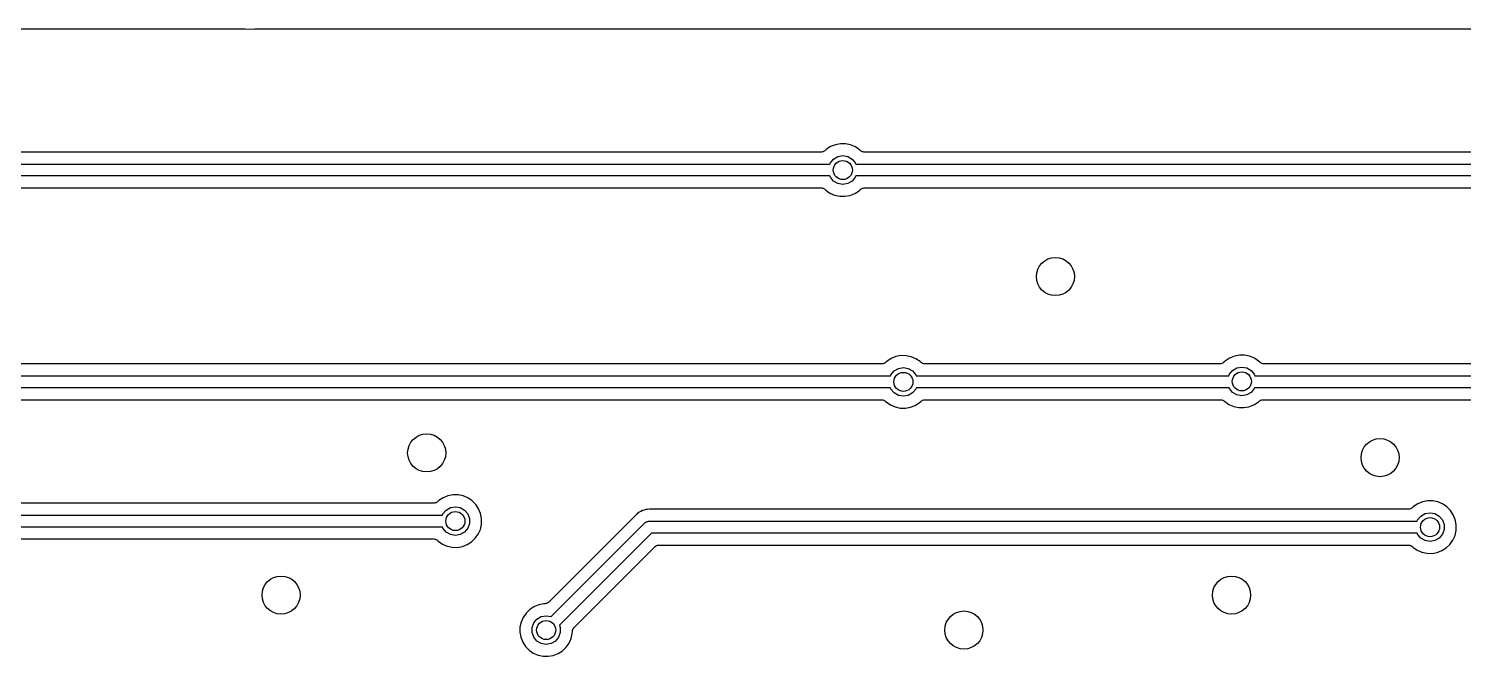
# Model space of a CAD drawing. Extents: x 70 to 229, y -105 to -40.
# Drawn here: x 126.05 to 156.15, y -85.77 to -72.6 of the extents above; entities that cross this region are included whole.
import ezdxf

# ---------------------------------------------------------------- set-up
doc = ezdxf.new("R2010")
doc.units = 0
doc.header["$MEASUREMENT"] = 0
doc.layers.add('BLACK', color=7, linetype='CONTINUOUS')

msp = doc.modelspace()

# ---------------------------------------------------------------- linework, layer by layer
at = {"layer": 'Black'}
for p, q in [((123.836, -72.6), (130.571, -72.6)), ((130.571, -72.6), (130.584, -72.6023)), ((130.584, -72.6023), (130.598, -72.6029)), ((130.598, -72.6029), (130.599, -72.6031)), ((130.599, -72.6031), (130.766, -72.6066)), ((130.766, -72.6066), (130.792, -72.6019)), ((130.792, -72.6019), (130.803, -72.6019)), ((130.803, -72.6019), (130.814, -72.6)), ((130.814, -72.6), (131.443, -72.6)), ((131.443, -72.6), (131.45, -72.6012)), ((131.45, -72.6012), (131.457, -72.6008)), ((131.457, -72.6008), (131.494, -72.605)), ((131.494, -72.605), (131.5, -72.605)), ((131.5, -72.605), (167.159, -72.605)), ((142.675, -75.19), (113.612, -75.19)), ((142.68, -75.1892), (142.675, -75.19)), ((142.684, -75.1896), (142.68, -75.1892)), ((142.701, -75.1854), (142.684, -75.1896)), ((142.718, -75.1825), (142.701, -75.1854)), ((142.722, -75.18), (142.718, -75.1825)), ((142.726, -75.1788), (142.722, -75.18)), ((142.74, -75.1692), (142.726, -75.1788)), ((142.755, -75.1608), (142.74, -75.1692)), ((142.758, -75.157), (142.755, -75.1608)), ((142.762, -75.1543), (142.758, -75.157)), ((142.783, -75.1343), (142.762, -75.1543)), ((142.873, -75.0752), (142.783, -75.1343)), ((142.973, -75.0348), (142.873, -75.0752)), ((143.079, -75.0146), (142.973, -75.0348)), ((143.187, -75.0154), (143.079, -75.0146)), ((143.292, -75.037), (143.187, -75.0154)), ((143.392, -75.0788), (143.292, -75.037)), ((143.481, -75.1392), (143.392, -75.0788)), ((143.495, -75.1531), (143.481, -75.1392)), ((143.5, -75.1564), (143.495, -75.1531)), ((143.503, -75.1608), (143.5, -75.1564)), ((143.517, -75.1688), (143.503, -75.1608)), ((143.531, -75.1781), (143.517, -75.1688)), ((143.536, -75.1796), (143.531, -75.1781)), ((143.541, -75.1825), (143.536, -75.1796)), ((143.557, -75.1853), (143.541, -75.1825)), ((143.572, -75.1895), (143.557, -75.1853)), ((143.578, -75.189), (143.572, -75.1895)), ((143.584, -75.19), (143.578, -75.189)), ((162.741, -75.19), (143.584, -75.19)), ((113.427, -75.44), (142.859, -75.44)), ((142.859, -75.44), (142.868, -75.4144)), ((142.868, -75.4144), (142.935, -75.3343)), ((142.935, -75.3343), (143.026, -75.282)), ((143.026, -75.282), (143.129, -75.2639)), ((143.129, -75.2639), (143.232, -75.282)), ((143.232, -75.282), (143.323, -75.3343)), ((143.323, -75.3343), (143.39, -75.4144)), ((143.39, -75.4144), (143.399, -75.44)), ((143.399, -75.44), (162.925, -75.44)), ((142.859, -75.69), (113.427, -75.69)), ((142.868, -75.7156), (142.859, -75.69)), ((142.935, -75.7957), (142.868, -75.7156)), ((143.026, -75.848), (142.935, -75.7957)), ((143.323, -75.7957), (143.232, -75.848)), ((143.39, -75.7156), (143.323, -75.7957)), ((143.399, -75.69), (143.39, -75.7156)), ((162.925, -75.69), (143.399, -75.69)), ((113.611, -75.94), (142.673, -75.94)), ((142.673, -75.94), (142.68, -75.9411)), ((142.68, -75.9411), (142.687, -75.9407)), ((142.687, -75.9407), (142.701, -75.9449)), ((142.701, -75.9449), (142.716, -75.9475)), ((142.716, -75.9475), (142.722, -75.9508)), ((142.722, -75.9508), (142.728, -75.9526)), ((142.728, -75.9526), (142.741, -75.9616)), ((142.741, -75.9616), (142.754, -75.9692)), ((142.754, -75.9692), (142.758, -75.9743)), ((142.758, -75.9743), (142.763, -75.9782)), ((142.763, -75.9782), (142.771, -75.9859)), ((142.771, -75.9859), (142.859, -76.0474)), ((142.859, -76.0474), (142.958, -76.0906)), ((142.958, -76.0906), (143.064, -76.1138)), ((143.129, -75.8661), (143.026, -75.848)), ((143.064, -76.1138), (143.171, -76.116)), ((143.232, -75.848), (143.129, -75.8661)), ((143.171, -76.116), (143.278, -76.0973)), ((143.278, -76.0973), (143.378, -76.0583)), ((143.378, -76.0583), (143.469, -76.0005)), ((143.469, -76.0005), (143.497, -75.9745)), ((143.497, -75.9745), (143.5, -75.9723)), ((143.5, -75.9723), (143.502, -75.9692)), ((143.502, -75.9692), (143.518, -75.9603)), ((143.518, -75.9603), (143.533, -75.9505)), ((143.533, -75.9505), (143.537, -75.9495)), ((143.537, -75.9495), (143.54, -75.9475)), ((143.54, -75.9475), (143.558, -75.9444)), ((143.558, -75.9444), (143.575, -75.9402)), ((143.575, -75.9402), (143.579, -75.9407)), ((143.579, -75.9407), (143.583, -75.94)), ((143.583, -75.94), (162.739, -75.94)), ((151.45, -79.4496), (151.344, -79.4698)), ((151.558, -79.4504), (151.45, -79.4496)), ((151.663, -79.472), (151.558, -79.4504)), ((143.945, -79.635), (114.865, -79.635)), ((143.95, -79.6342), (143.945, -79.635)), ((143.954, -79.6346), (143.95, -79.6342)), ((143.971, -79.6304), (143.954, -79.6346)), ((143.988, -79.6275), (143.971, -79.6304)), ((143.992, -79.625), (143.988, -79.6275)), ((143.996, -79.6238), (143.992, -79.625)), ((144.01, -79.6142), (143.996, -79.6238)), ((144.025, -79.6058), (144.01, -79.6142)), ((144.028, -79.602), (144.025, -79.6058)), ((144.032, -79.5993), (144.028, -79.602)), ((144.053, -79.5793), (144.032, -79.5993)), ((144.143, -79.5202), (144.053, -79.5793)), ((144.243, -79.4798), (144.143, -79.5202)), ((144.205, -79.7793), (144.296, -79.727)), ((144.349, -79.4596), (144.243, -79.4798)), ((144.296, -79.727), (144.399, -79.7089)), ((144.457, -79.4604), (144.349, -79.4596)), ((144.399, -79.7089), (144.502, -79.727)), ((144.562, -79.482), (144.457, -79.4604)), ((144.502, -79.727), (144.593, -79.7793)), ((144.662, -79.5238), (144.562, -79.482)), ((144.751, -79.5842), (144.662, -79.5238)), ((144.765, -79.5981), (144.751, -79.5842)), ((144.77, -79.6014), (144.765, -79.5981)), ((144.773, -79.6058), (144.77, -79.6014)), ((144.787, -79.6138), (144.773, -79.6058)), ((144.801, -79.6231), (144.787, -79.6138)), ((144.806, -79.6246), (144.801, -79.6231)), ((144.811, -79.6275), (144.806, -79.6246)), ((144.827, -79.6303), (144.811, -79.6275)), ((144.842, -79.6345), (144.827, -79.6303)), ((144.848, -79.634), (144.842, -79.6345)), ((144.854, -79.635), (144.848, -79.634)), ((151.036, -79.635), (144.854, -79.635)), ((151.04, -79.6342), (151.036, -79.635)), ((151.045, -79.6346), (151.04, -79.6342)), ((151.062, -79.6304), (151.045, -79.6346)), ((151.078, -79.6275), (151.062, -79.6304)), ((151.083, -79.625), (151.078, -79.6275)), ((151.087, -79.6238), (151.083, -79.625)), ((151.101, -79.6142), (151.087, -79.6238)), ((151.116, -79.6058), (151.101, -79.6142)), ((151.119, -79.602), (151.116, -79.6058)), ((151.123, -79.5993), (151.119, -79.602)), ((151.154, -79.5693), (151.123, -79.5993)), ((151.244, -79.5102), (151.154, -79.5693)), ((151.344, -79.4698), (151.244, -79.5102)), ((151.306, -79.7693), (151.397, -79.717)), ((151.397, -79.717), (151.5, -79.6989)), ((151.5, -79.6989), (151.603, -79.717)), ((151.603, -79.717), (151.694, -79.7693)), ((151.763, -79.5138), (151.663, -79.472)), ((151.852, -79.5742), (151.763, -79.5138)), ((151.876, -79.5981), (151.852, -79.5742)), ((151.881, -79.6014), (151.876, -79.5981)), ((151.884, -79.6058), (151.881, -79.6014)), ((151.898, -79.6138), (151.884, -79.6058)), ((151.912, -79.6231), (151.898, -79.6138)), ((151.917, -79.6246), (151.912, -79.6231)), ((151.922, -79.6275), (151.917, -79.6246)), ((151.938, -79.6303), (151.922, -79.6275)), ((151.953, -79.6345), (151.938, -79.6303)), ((151.959, -79.634), (151.953, -79.6345)), ((151.965, -79.635), (151.959, -79.634)), ((164.011, -79.635), (151.965, -79.635)), ((114.674, -79.885), (144.129, -79.885)), ((144.129, -79.885), (144.138, -79.8594)), ((144.138, -79.8594), (144.205, -79.7793)), ((144.593, -79.7793), (144.66, -79.8594)), ((144.66, -79.8594), (144.669, -79.885)), ((144.669, -79.885), (151.226, -79.885)), ((151.226, -79.885), (151.239, -79.8494)), ((151.239, -79.8494), (151.306, -79.7693)), ((151.694, -79.7693), (151.761, -79.8494)), ((151.761, -79.8494), (151.774, -79.885)), ((151.774, -79.885), (164.195, -79.885)), ((144.129, -80.135), (114.666, -80.135)), ((144.138, -80.1606), (144.129, -80.135)), ((144.205, -80.2407), (144.138, -80.1606)), ((144.296, -80.293), (144.205, -80.2407)), ((144.399, -80.3111), (144.296, -80.293)), ((144.502, -80.293), (144.399, -80.3111)), ((144.593, -80.2407), (144.502, -80.293)), ((144.66, -80.1606), (144.593, -80.2407)), ((144.669, -80.135), (144.66, -80.1606)), ((151.234, -80.135), (144.669, -80.135)), ((151.239, -80.1506), (151.234, -80.135)), ((151.306, -80.2307), (151.239, -80.1506)), ((151.397, -80.283), (151.306, -80.2307)), ((151.5, -80.3011), (151.397, -80.283)), ((151.603, -80.283), (151.5, -80.3011)), ((151.694, -80.2307), (151.603, -80.283)), ((151.761, -80.1506), (151.694, -80.2307)), ((151.766, -80.135), (151.761, -80.1506)), ((164.195, -80.135), (151.766, -80.135)), ((114.843, -80.385), (143.943, -80.385)), ((143.943, -80.385), (143.95, -80.3861)), ((143.95, -80.3861), (143.957, -80.3857)), ((143.957, -80.3857), (143.971, -80.3899)), ((143.971, -80.3899), (143.986, -80.3925)), ((143.986, -80.3925), (143.992, -80.3958)), ((143.992, -80.3958), (143.998, -80.3976)), ((143.998, -80.3976), (144.011, -80.4066)), ((144.011, -80.4066), (144.024, -80.4142)), ((144.024, -80.4142), (144.028, -80.4193)), ((144.028, -80.4193), (144.033, -80.4232)), ((144.033, -80.4232), (144.041, -80.4309)), ((144.041, -80.4309), (144.129, -80.4924)), ((144.129, -80.4924), (144.228, -80.5356)), ((144.228, -80.5356), (144.334, -80.5588)), ((144.334, -80.5588), (144.441, -80.561)), ((144.441, -80.561), (144.548, -80.5423)), ((144.548, -80.5423), (144.648, -80.5033)), ((144.648, -80.5033), (144.739, -80.4455)), ((144.739, -80.4455), (144.767, -80.4195)), ((144.767, -80.4195), (144.77, -80.4173)), ((144.77, -80.4173), (144.772, -80.4142)), ((144.772, -80.4142), (144.788, -80.4053)), ((144.788, -80.4053), (144.803, -80.3955)), ((144.803, -80.3955), (144.807, -80.3945)), ((144.807, -80.3945), (144.81, -80.3925)), ((144.81, -80.3925), (144.828, -80.3894)), ((144.828, -80.3894), (144.845, -80.3852)), ((144.845, -80.3852), (144.849, -80.3857)), ((144.849, -80.3857), (144.853, -80.385)), ((144.853, -80.385), (151.054, -80.385)), ((151.054, -80.385), (151.061, -80.3861)), ((151.061, -80.3861), (151.067, -80.3857)), ((151.067, -80.3857), (151.082, -80.3899)), ((151.082, -80.3899), (151.097, -80.3925)), ((151.097, -80.3925), (151.103, -80.3958)), ((151.103, -80.3958), (151.109, -80.3976)), ((151.109, -80.3976), (151.121, -80.4066)), ((151.121, -80.4066), (151.134, -80.4142)), ((151.134, -80.4142), (151.138, -80.4179)), ((151.138, -80.4179), (151.23, -80.4824)), ((151.23, -80.4824), (151.329, -80.5256)), ((151.329, -80.5256), (151.435, -80.5488)), ((151.435, -80.5488), (151.542, -80.551)), ((151.542, -80.551), (151.649, -80.5323)), ((151.649, -80.5323), (151.749, -80.4933)), ((151.749, -80.4933), (151.84, -80.4355)), ((151.84, -80.4355), (151.857, -80.4195)), ((151.857, -80.4195), (151.86, -80.4173)), ((151.86, -80.4173), (151.863, -80.4142)), ((151.863, -80.4142), (151.878, -80.4053)), ((151.878, -80.4053), (151.893, -80.3955)), ((151.893, -80.3955), (151.897, -80.3945)), ((151.897, -80.3945), (151.901, -80.3925)), ((151.901, -80.3925), (151.918, -80.3894)), ((151.918, -80.3894), (151.935, -80.3852)), ((151.935, -80.3852), (151.939, -80.3857)), ((151.939, -80.3857), (151.943, -80.385)), ((151.943, -80.385), (164.009, -80.385)), ((134.745, -82.4412), (134.655, -82.5003)), ((134.845, -82.4008), (134.745, -82.4412)), ((134.951, -82.3806), (134.845, -82.4008)), ((135.059, -82.3814), (134.951, -82.3806)), ((135.164, -82.403), (135.059, -82.3814)), ((135.264, -82.4448), (135.164, -82.403)), ((135.353, -82.5052), (135.264, -82.4448)), ((134.547, -82.556), (108.591, -82.556)), ((134.552, -82.5552), (134.547, -82.556)), ((134.556, -82.5556), (134.552, -82.5552)), ((134.573, -82.5514), (134.556, -82.5556)), ((134.59, -82.5485), (134.573, -82.5514)), ((134.594, -82.546), (134.59, -82.5485)), ((134.598, -82.5448), (134.594, -82.546)), ((134.612, -82.5352), (134.598, -82.5448)), ((134.627, -82.5268), (134.612, -82.5352)), ((134.63, -82.523), (134.627, -82.5268)), ((134.634, -82.5203), (134.63, -82.523)), ((134.655, -82.5003), (134.634, -82.5203)), ((134.74, -82.7804), (134.807, -82.7003)), ((134.807, -82.7003), (134.898, -82.648)), ((134.898, -82.648), (135.001, -82.6299)), ((135.001, -82.6299), (135.104, -82.648)), ((135.104, -82.648), (135.195, -82.7003)), ((135.195, -82.7003), (135.262, -82.7804)), ((135.429, -82.5817), (135.353, -82.5052)), ((135.489, -82.6715), (135.429, -82.5817)), ((135.53, -82.7713), (135.489, -82.6715)), ((138.859, -82.7449), (138.831, -82.7676)), ((138.891, -82.7284), (138.859, -82.7449)), ((138.892, -82.728), (138.891, -82.7284)), ((138.924, -82.7109), (138.892, -82.7278)), ((138.892, -82.7278), (138.892, -82.728)), ((138.959, -82.7009), (138.924, -82.7109)), ((138.96, -82.7005), (138.959, -82.7006)), ((138.959, -82.7006), (138.959, -82.7009)), ((138.994, -82.6902), (138.96, -82.7005)), ((139.03, -82.687), (138.994, -82.6902)), ((139.031, -82.6869), (139.03, -82.687)), ((139.071, -82.683), (139.031, -82.6869)), ((139.031, -82.6869), (139.031, -82.6869)), ((154.994, -82.683), (139.071, -82.683)), ((154.999, -82.6822), (154.994, -82.683)), ((155.003, -82.6826), (154.999, -82.6822)), ((155.02, -82.6784), (155.003, -82.6826)), ((155.037, -82.6755), (155.02, -82.6784)), ((155.041, -82.673), (155.037, -82.6755)), ((155.045, -82.6718), (155.041, -82.673)), ((155.059, -82.6622), (155.045, -82.6718)), ((155.074, -82.6538), (155.059, -82.6622)), ((155.077, -82.65), (155.074, -82.6538)), ((155.081, -82.6473), (155.077, -82.65)), ((155.102, -82.6273), (155.081, -82.6473)), ((155.192, -82.5682), (155.102, -82.6273)), ((155.292, -82.5278), (155.192, -82.5682)), ((155.398, -82.5076), (155.292, -82.5278)), ((155.345, -82.775), (155.448, -82.7569)), ((155.506, -82.5084), (155.398, -82.5076)), ((155.448, -82.7569), (155.551, -82.775)), ((155.611, -82.53), (155.506, -82.5084)), ((155.711, -82.5718), (155.611, -82.53)), ((155.8, -82.6322), (155.711, -82.5718)), ((155.876, -82.7087), (155.8, -82.6322)), ((155.936, -82.7985), (155.876, -82.7087)), ((108.585, -82.806), (134.731, -82.806)), ((134.731, -83.056), (108.637, -83.056)), ((134.731, -82.806), (134.74, -82.7804)), ((134.74, -83.0816), (134.731, -83.056)), ((135.262, -82.7804), (135.298, -82.8787)), ((135.298, -82.9833), (135.262, -83.0816)), ((135.298, -82.8787), (135.298, -82.9833)), ((135.525, -83.1055), (135.549, -83.0011)), ((135.551, -82.8762), (135.53, -82.7713)), ((135.549, -83.0011), (135.551, -82.8762)), ((138.8, -82.7931), (136.963, -84.6301)), ((137.011, -84.9352), (138.977, -82.9696)), ((138.83, -82.7684), (138.8, -82.7931)), ((138.831, -82.7679), (138.83, -82.7684)), ((138.831, -82.7676), (138.831, -82.7679)), ((138.977, -82.9696), (138.981, -82.9665)), ((138.981, -82.9665), (138.985, -82.9622)), ((138.985, -82.9622), (138.999, -82.9541)), ((138.999, -82.9541), (139.012, -82.9447)), ((139.012, -82.9447), (139.017, -82.9433)), ((139.017, -82.9433), (139.022, -82.9405)), ((139.022, -82.9405), (139.038, -82.9377)), ((139.038, -82.9377), (139.054, -82.9335)), ((139.054, -82.9335), (139.06, -82.934)), ((139.06, -82.934), (139.065, -82.933)), ((139.065, -82.933), (155.178, -82.933)), ((155.178, -82.933), (155.187, -82.9074)), ((155.187, -82.9074), (155.254, -82.8273)), ((155.254, -82.8273), (155.345, -82.775)), ((155.551, -82.775), (155.642, -82.8273)), ((155.642, -82.8273), (155.709, -82.9074)), ((155.709, -82.9074), (155.745, -83.0057)), ((155.745, -83.0057), (155.745, -83.1103)), ((155.977, -82.8983), (155.936, -82.7985)), ((155.998, -83.0032), (155.977, -82.8983)), ((155.996, -83.1281), (155.998, -83.0032)), ((115.973, -83.306), (134.545, -83.306)), ((134.545, -83.306), (134.552, -83.3071)), ((134.552, -83.3071), (134.559, -83.3067)), ((134.559, -83.3067), (134.573, -83.3109)), ((134.573, -83.3109), (134.588, -83.3135)), ((134.588, -83.3135), (134.594, -83.3168)), ((134.594, -83.3168), (134.6, -83.3186)), ((134.6, -83.3186), (134.613, -83.3276)), ((134.613, -83.3276), (134.626, -83.3352)), ((134.626, -83.3352), (134.63, -83.3403)), ((134.63, -83.3403), (134.635, -83.3442)), ((134.635, -83.3442), (134.643, -83.3519)), ((134.643, -83.3519), (134.731, -83.4134)), ((134.807, -83.1617), (134.74, -83.0816)), ((134.898, -83.214), (134.807, -83.1617)), ((135.001, -83.2321), (134.898, -83.214)), ((135.104, -83.214), (135.001, -83.2321)), ((135.195, -83.1617), (135.104, -83.214)), ((135.262, -83.0816), (135.195, -83.1617)), ((135.341, -83.3665), (135.419, -83.2921)), ((135.419, -83.2921), (135.482, -83.204)), ((135.482, -83.204), (135.525, -83.1055)), ((139.117, -83.183), (137.185, -85.1152)), ((155.178, -83.183), (139.117, -83.183)), ((155.187, -83.2086), (155.178, -83.183)), ((155.254, -83.2887), (155.187, -83.2086)), ((155.345, -83.341), (155.254, -83.2887)), ((155.448, -83.3591), (155.345, -83.341)), ((155.551, -83.341), (155.448, -83.3591)), ((155.642, -83.2887), (155.551, -83.341)), ((155.709, -83.2086), (155.642, -83.2887)), ((155.745, -83.1103), (155.709, -83.2086)), ((155.866, -83.4191), (155.929, -83.331)), ((155.929, -83.331), (155.972, -83.2325)), ((155.972, -83.2325), (155.996, -83.1281)), ((134.731, -83.4134), (134.83, -83.4566)), ((134.83, -83.4566), (134.936, -83.4798)), ((134.936, -83.4798), (135.043, -83.482)), ((135.043, -83.482), (135.15, -83.4633)), ((135.15, -83.4633), (135.25, -83.4243)), ((135.25, -83.4243), (135.341, -83.3665)), ((137.595, -85.0584), (139.184, -83.4696)), ((139.184, -83.4696), (139.188, -83.4665)), ((139.188, -83.4665), (139.192, -83.4622)), ((139.192, -83.4622), (139.206, -83.4541)), ((139.206, -83.4541), (139.219, -83.4447)), ((139.219, -83.4447), (139.225, -83.4433)), ((139.225, -83.4433), (139.229, -83.4405)), ((139.229, -83.4405), (139.245, -83.4377)), ((139.245, -83.4377), (139.261, -83.4335)), ((139.261, -83.4335), (139.267, -83.434)), ((139.267, -83.434), (139.272, -83.433)), ((139.272, -83.433), (154.992, -83.433)), ((154.992, -83.433), (154.999, -83.4341)), ((154.999, -83.4341), (155.006, -83.4337)), ((155.006, -83.4337), (155.02, -83.4379)), ((155.02, -83.4379), (155.035, -83.4405)), ((155.035, -83.4405), (155.041, -83.4438)), ((155.041, -83.4438), (155.047, -83.4457)), ((155.047, -83.4457), (155.06, -83.4546)), ((155.06, -83.4546), (155.073, -83.4622)), ((155.073, -83.4622), (155.077, -83.4673)), ((155.077, -83.4673), (155.082, -83.4712)), ((155.082, -83.4712), (155.09, -83.4789)), ((155.09, -83.4789), (155.178, -83.5404)), ((155.178, -83.5404), (155.277, -83.5836)), ((155.277, -83.5836), (155.383, -83.6068)), ((155.383, -83.6068), (155.49, -83.609)), ((155.49, -83.609), (155.597, -83.5903)), ((155.597, -83.5903), (155.697, -83.5513)), ((155.697, -83.5513), (155.788, -83.4935)), ((155.788, -83.4935), (155.866, -83.4191)), ((136.483, -84.8618), (136.422, -84.9507)), ((136.56, -84.7863), (136.483, -84.8618)), ((136.65, -84.7272), (136.56, -84.7863)), ((136.75, -84.6868), (136.65, -84.7272)), ((136.856, -84.6666), (136.75, -84.6868)), ((136.873, -84.6667), (136.856, -84.6666)), ((136.879, -84.6657), (136.873, -84.6667)), ((136.885, -84.6663), (136.879, -84.6657)), ((136.9, -84.6621), (136.885, -84.6663)), ((136.916, -84.6595), (136.9, -84.6621)), ((136.921, -84.6566), (136.916, -84.6595)), ((136.927, -84.655), (136.921, -84.6566)), ((136.94, -84.6459), (136.927, -84.655)), ((136.954, -84.638), (136.94, -84.6459)), ((136.958, -84.6335), (136.954, -84.638)), ((136.963, -84.6301), (136.958, -84.6335)), ((136.357, -85.1554), (136.355, -85.2632)), ((136.379, -85.0499), (136.357, -85.1554)), ((136.422, -84.9507), (136.379, -85.0499)), ((136.609, -85.1647), (136.645, -85.0664)), ((136.609, -85.2693), (136.609, -85.1647)), ((136.645, -85.0664), (136.712, -84.9863)), ((136.712, -84.9863), (136.803, -84.934)), ((136.803, -84.934), (136.906, -84.9159)), ((136.906, -84.9159), (137.009, -84.934)), ((137.009, -84.934), (137.011, -84.9352)), ((137.185, -85.1152), (137.203, -85.1647)), ((137.203, -85.1647), (137.203, -85.2693)), ((137.476, -85.1836), (137.485, -85.1688)), ((137.485, -85.1688), (137.489, -85.1659)), ((137.489, -85.1659), (137.491, -85.1621)), ((137.491, -85.1621), (137.595, -85.0584)), ((136.355, -85.2632), (136.375, -85.3693)), ((136.375, -85.3693), (136.414, -85.4696)), ((136.414, -85.4696), (136.473, -85.5603)), ((136.645, -85.3676), (136.609, -85.2693)), ((136.712, -85.4477), (136.645, -85.3676)), ((136.803, -85.5), (136.712, -85.4477)), ((137.1, -85.4477), (137.009, -85.5)), ((137.167, -85.3676), (137.1, -85.4477)), ((137.203, -85.2693), (137.167, -85.3676)), ((137.387, -85.49), (137.43, -85.3915)), ((137.43, -85.3915), (137.454, -85.2871)), ((137.454, -85.2871), (137.455, -85.2487)), ((137.455, -85.2396), (137.46, -85.223)), ((137.456, -85.2442), (137.455, -85.2396)), ((137.455, -85.2487), (137.456, -85.2442)), ((137.46, -85.223), (137.463, -85.2061)), ((137.463, -85.2061), (137.465, -85.2021)), ((137.465, -85.2021), (137.466, -85.1976)), ((137.466, -85.1976), (137.476, -85.1836)), ((136.473, -85.5603), (136.548, -85.6379)), ((136.548, -85.6379), (136.636, -85.6994)), ((136.636, -85.6994), (136.735, -85.7426)), ((136.735, -85.7426), (136.841, -85.7658)), ((136.906, -85.5181), (136.803, -85.5)), ((136.841, -85.7658), (136.948, -85.768)), ((137.009, -85.5), (136.906, -85.5181)), ((136.948, -85.768), (137.055, -85.7493)), ((137.055, -85.7493), (137.155, -85.7103)), ((137.155, -85.7103), (137.246, -85.6525)), ((137.246, -85.6525), (137.324, -85.5781)), ((137.324, -85.5781), (137.387, -85.49))]:
    msp.add_line(p, q, dxfattribs=at)
for centre, radius in [((143.129, -75.565), 0.2), ((147.589, -77.8), 0.4), ((144.399, -80.01), 0.2), ((151.5, -80), 0.2), ((134.4, -81.5), 0.4), ((154.4, -81.6), 0.4), ((135.001, -82.931), 0.2), ((155.448, -83.058), 0.2), ((131.345, -84.4833), 0.4), ((151.284, -84.4833), 0.4), ((145.669, -85.217), 0.4), ((136.906, -85.217), 0.2)]:
    msp.add_circle(centre, radius, dxfattribs=at)

doc.saveas('drawing.dxf')
